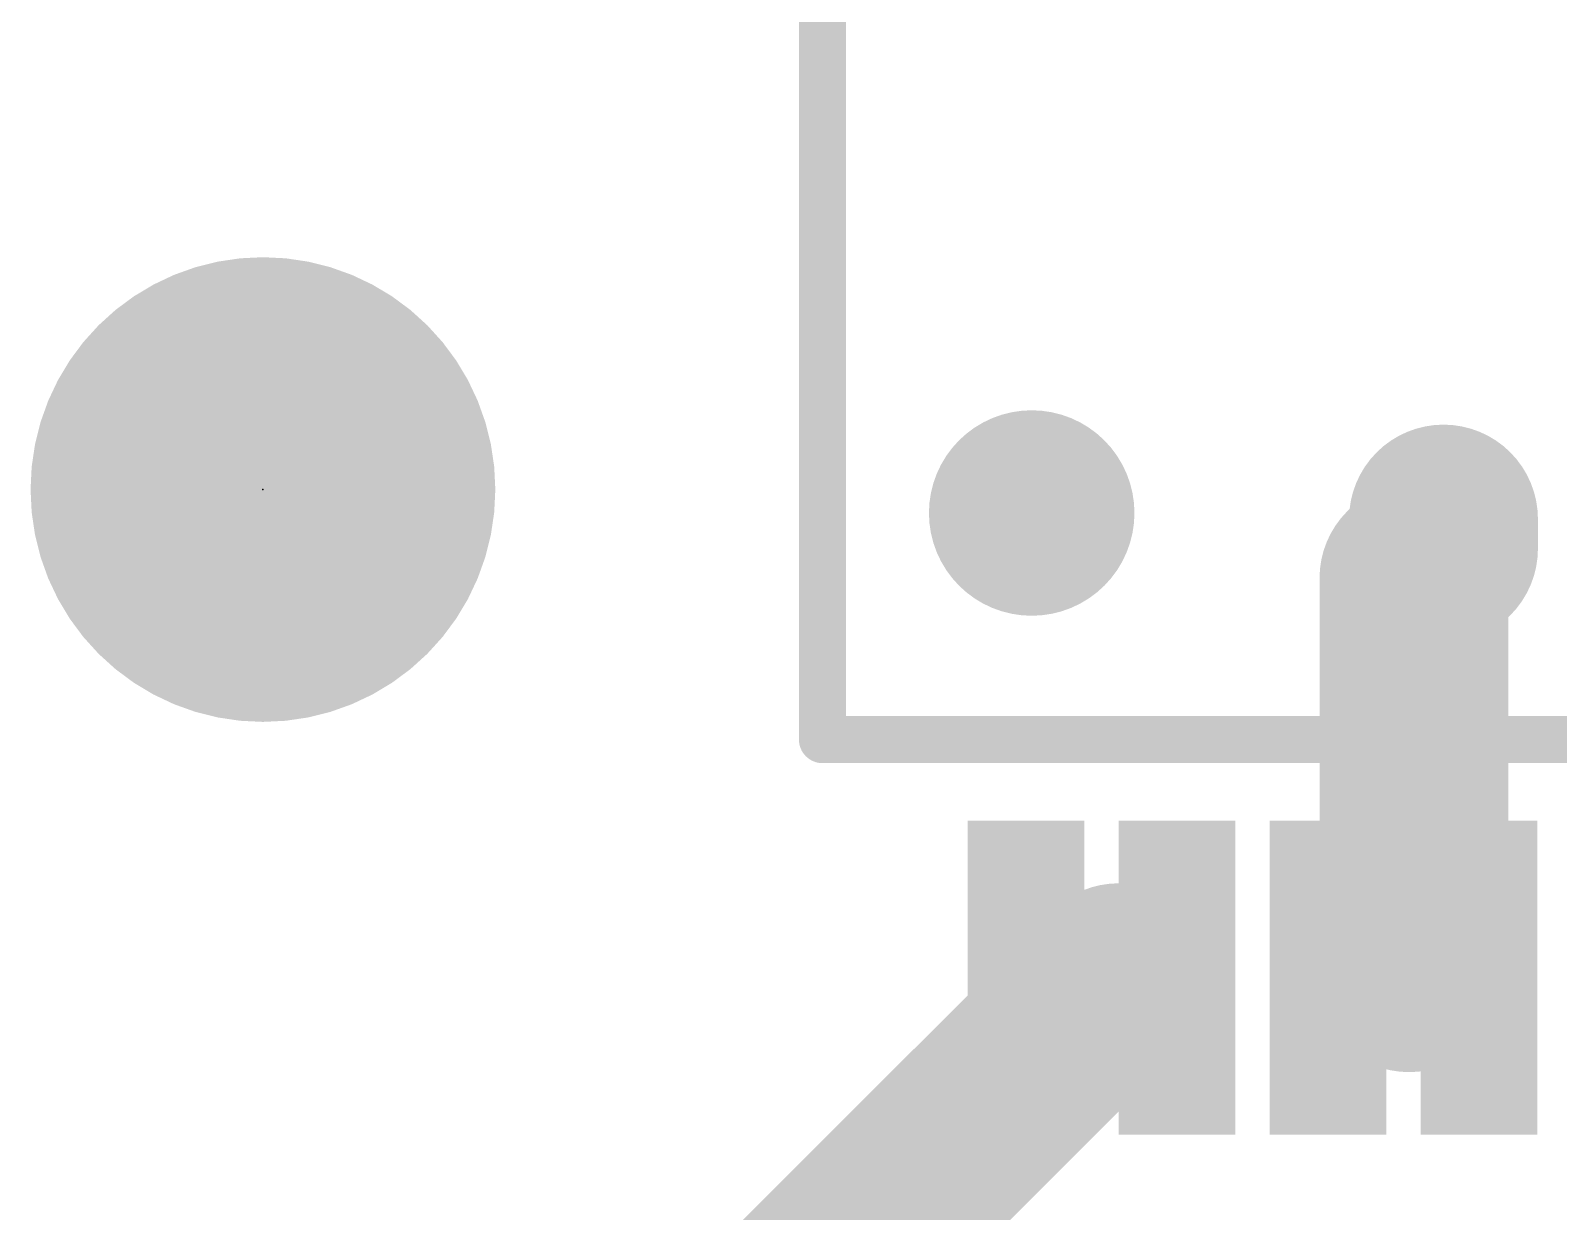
# Model space of a CAD drawing. Extents: x -5.3 to 82.2, y -21.4 to 68.5.
# Drawn here: x 7.13 to 13.7, y 8.07 to 13.15 of the extents above; entities that cross this region are included whole.
import ezdxf

# ---------------------------------------------------------------- set-up
doc = ezdxf.new("R2010")
doc.units = 0
for name, color, linetype in [('1', 12, 'CONTINUOUS'), ('16', 132, 'CONTINUOUS'), ('18', 110, 'CONTINUOUS'), ('21', 40, 'CONTINUOUS'), ('23', 40, 'CONTINUOUS'), ('29', 253, 'CONTINUOUS')]:
    doc.layers.add(name, color=color, linetype=linetype)

# ---------------------------------------------------------------- blocks, each defined once
blk = doc.blocks.new('PIE')
at = {"const_width": 0.5}
blk.add_lwpolyline([(0, -0.25, 1), (0, 0.25, 1), (0, -0.25)], format="xyb", dxfattribs=at)
blk = doc.blocks.new('RECT')
blk.add_solid([(-0.5, -0.5), (0.5, -0.5), (-0.5, 0.5), (0.5, 0.5)])
blk = doc.blocks.new('ROUNDV')
at = {"const_width": 0.5}
blk.add_lwpolyline([(0, -0.25, 1), (0, 0.25, 1), (0, -0.25)], format="xyb", dxfattribs=at)

msp = doc.modelspace()

# ---------------------------------------------------------------- linework, layer by layer
at = {"layer": '1'}
for points, const_width in [([(13.081, 9.0959), (13.081, 10.795)], 0.8128), ([(11.8111, 9.075), (9.002, 6.2659)], 0.8128), ([(13.0601, 9.075), (13.081, 9.0959)], 0.8128), ([(11.8111, 9.075), (11.411, 9.075)], 0.3048), ([(12.061, 9.075), (11.8111, 9.075)], 0.3048), ([(12.711, 9.075), (13.0601, 9.075)], 0.3048), ([(13.0601, 9.075), (13.361, 9.075)], 0.3048)]:
    msp.add_lwpolyline(points, dxfattribs=dict(at, const_width=const_width))
for points, const_width in [([(13.2842, 10.795, 1), (12.8778, 10.795)], 0.4064), ([(11.9548, 8.9313, 1), (11.6674, 9.2187)], 0.4064), ([(13.2247, 8.9522, 1), (12.9373, 9.2395)], 0.4064), ([(12.9165, 9.2187, 1), (13.2038, 8.9313)], 0.4064), ([(12.8778, 9.0959, 1), (13.2842, 9.0959)], 0.4064), ([(11.411, 9.1512, 1), (11.411, 8.9988)], 0.1524), ([(11.8111, 9.1512, 1), (11.8111, 8.9988)], 0.1524), ([(11.8111, 8.9988, 1), (11.8111, 9.1512)], 0.1524), ([(12.061, 8.9988, 1), (12.061, 9.1512)], 0.1524), ([(12.711, 9.1512, 1), (12.711, 8.9988)], 0.1524), ([(13.0601, 9.1512, 1), (13.0601, 8.9988)], 0.1524), ([(13.0601, 8.9988, 1), (13.0601, 9.1512)], 0.1524), ([(13.361, 8.9988, 1), (13.361, 9.1512)], 0.1524)]:
    msp.add_lwpolyline(points, format="xyb", dxfattribs=dict(at, const_width=const_width))
at = {"layer": '16', "const_width": 0.8128}
for points in [[(13.208, 10.922), (13.208, 11.049)], [(13.081, 10.795), (13.208, 10.922)]]:
    msp.add_lwpolyline(points, dxfattribs=at)
at = {"layer": '16', "const_width": 0.4064}
for points in [[(13.4112, 11.049, 1), (13.0048, 11.049)], [(13.3517, 10.7783, 1), (13.0643, 11.0657)], [(12.9373, 10.9387, 1), (13.2247, 10.6513)], [(13.0048, 10.922, 1), (13.4112, 10.922)]]:
    msp.add_lwpolyline(points, format="xyb", dxfattribs=at)
at = {"layer": '21', "const_width": 0.2032}
for points in [[(10.536, 15.3), (10.536, 10.1)], [(10.536, 10.1), (19.436, 10.1)]]:
    msp.add_lwpolyline(points, dxfattribs=at)
at = {"layer": '21'}
for points, const_width in [([(11.436, 10.8539, 1), (11.436, 11.2961, 1), (11.436, 10.8539)], 0.4422), ([(10.536, 10.1508, 1), (10.536, 10.0492)], 0.1016), ([(10.4852, 10.1, 1), (10.5868, 10.1)], 0.1016)]:
    msp.add_lwpolyline(points, format="xyb", dxfattribs=dict(at, const_width=const_width))
at = {"layer": '23'}
msp.add_point((8.128, 11.176), dxfattribs=at)
at = {"layer": '29'}
for points, const_width in [([(8.128, 11.926, 0.4142), (7.378, 11.176)], 0.5), ([(8.878, 11.176, 0.4142), (8.128, 11.926)], 0.5), ([(8.128, 12.051, 1), (8.128, 11.801)], 0.25), ([(8.128, 11.801, 1), (8.128, 12.051)], 0.25), ([(7.378, 11.176, 0.4142), (8.128, 10.426)], 0.5), ([(7.503, 11.176, 1), (7.253, 11.176)], 0.25), ([(8.128, 10.426, 0.4142), (8.878, 11.176)], 0.5), ([(9.003, 11.176, 1), (8.753, 11.176)], 0.25), ([(7.253, 11.176, 1), (7.503, 11.176)], 0.25), ([(8.753, 11.176, 1), (9.003, 11.176)], 0.25), ([(8.128, 10.551, 1), (8.128, 10.301)], 0.25), ([(8.128, 10.301, 1), (8.128, 10.551)], 0.25)]:
    msp.add_lwpolyline(points, format="xyb", dxfattribs=dict(at, const_width=const_width))

# ---------------------------------------------------------------- block references
at = {"layer": '1'}
msp.add_blockref('PIE', (8.128, 11.176), dxfattribs=at)
at = {"layer": '1', "xscale": 0.4, "yscale": 1.25}
for p in [(11.411, 9.075), (12.061, 9.075), (12.711, 9.075), (13.361, 9.075)]:
    msp.add_blockref('RECT', p, dxfattribs=at)
at = {"layer": '18', "xscale": 0.8001, "yscale": 0.8001}
msp.add_blockref('ROUNDV', (13.081, 10.795), dxfattribs=at)
msp.add_blockref('ROUNDV', (13.081, 10.795), dxfattribs=at)
at = {"layer": '29'}
for name, p, xscale, yscale in [('PIE', (8.128, 11.176), 1.1016, 1.1016), ('RECT', (11.411, 9.075), 0.5016, 1.3516), ('RECT', (12.061, 9.075), 0.5016, 1.3516), ('RECT', (12.711, 9.075), 0.5016, 1.3516), ('RECT', (13.361, 9.075), 0.5016, 1.3516)]:
    msp.add_blockref(name, p, dxfattribs=dict(at, xscale=xscale, yscale=yscale))

doc.saveas('drawing.dxf')
